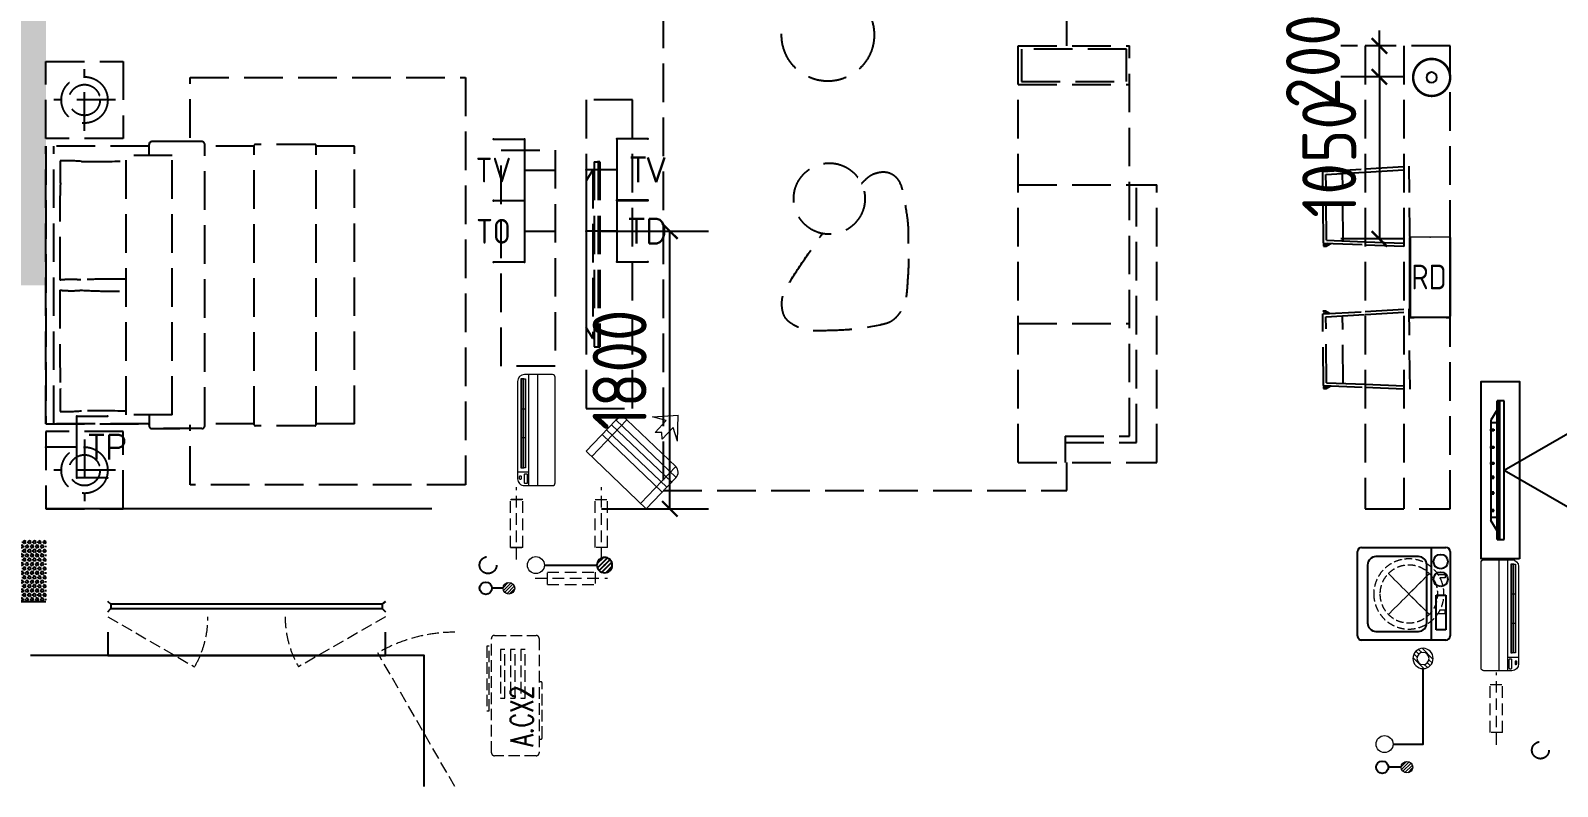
# Model space of a CAD drawing. Extents: x 2803505 to 5851001, y -1372902 to 24339.
# Drawn here: x 3449662 to 3459557, y -709223 to -704323 of the extents above; entities that cross this region are included whole.
import ezdxf
from ezdxf.enums import TextEntityAlignment as Align

# ---------------------------------------------------------------- set-up
doc = ezdxf.new("R2010")
doc.units = 0
doc.header["$LTSCALE"] = 1000
doc.header["$MEASUREMENT"] = 0
for name, pattern in [('$1$DASH', [0.35, 0.25, -0.1]), ('A户型$0$DASH', [0.35, 0.25, -0.1]), ('DASH', [0.35, 0.25, -0.1]), ('HIDDEN', [0.375, 0.25, -0.125])]:
    doc.linetypes.add(name, pattern=pattern)
doc.layers.get('0').update_dxf_attribs({"linetype": 'CONTINUOUS'})
doc.layers.get('Defpoints').update_dxf_attribs({"linetype": 'CONTINUOUS'})
for name, color, linetype in [('!!电气', 1, 'CONTINUOUS'), ('3-栏杆1', 252, 'CONTINUOUS'), ('3.5方案汇报，与郭总、侯月琴确定户型_t8$0$2020.03.04 -1安徽标准化洋房户型(UA）_t8_t8$0$fur', 252, 'CONTINUOUS'), ('3.5方案汇报，与郭总、侯月琴确定户型_t8$0$2020.03.04 -1安徽标准化洋房户型(UA）_t8_t8$0$FURN', 252, 'CONTINUOUS'), ('3.5方案汇报，与郭总、侯月琴确定户型_t8$0$2020.03.04 -1安徽标准化洋房户型(UA）_t8_t8$0$看线', 154, 'CONTINUOUS'), ('5fur', 175, 'CONTINUOUS'), ('EQUIP-安防', 3, 'CONTINUOUS'), ('EQUIP-通讯', 3, 'CONTINUOUS'), ('LVTRY', 252, 'CONTINUOUS'), ('VPIPE-凝结', 150, 'CONTINUOUS'), ('VPIPE-雨水', 4, 'DASH'), ('保温', 6, 'CONTINUOUS'), ('看线', 185, 'CONTINUOUS')]:
    doc.layers.add(name, color=color, linetype=linetype)
for name, color, linetype, lineweight in [('EQUIP-消防', 3, 'CONTINUOUS', 20), ('EQUIP_地漏', 7, 'CONTINUOUS', 18), ('VPIPE-废水', 31, 'TG_F', 18), ('WINDOW', 146, 'CONTINUOUS', 20), ('平面-空调室内机', 176, 'CONTINUOUS', 9), ('平面-空调预留孔', 252, 'CONTINUOUS', 15), ('粉刷', 251, 'CONTINUOUS', 9)]:
    doc.layers.add(name, color=color, linetype=linetype, lineweight=lineweight)
doc.styles.add('_TCH_DIM', font='SIMPLEX', dxfattribs={"bigfont": 'GBCBIG'})
doc.styles.add('_TEL_ATTDEF', font='gbenor', dxfattribs={"bigfont": 'gbcbig'})
doc.styles.add('_TEL_DIM', font='SIMPLEX', dxfattribs={"width": 0.8, "height": 3.5, "bigfont": 'HZTXT'})
doc.styles.get("Standard").update_dxf_attribs({"font": 'gbenor.shx', "bigfont": 'gbcbig.shx'})
doc.styles.add('TG_LINETYPE', font='SIMPLEX', dxfattribs={"width": 0.8, "height": 3, "bigfont": 'HZTXT'})
doc.linetypes.add('TG_F', pattern='A,2,-0.3,["F",TG_LINETYPE,S=0.1,R=0,X=-0.23,Y=-0.15],0', length=2.3)
doc.dimstyles.get("Standard").update_dxf_attribs({"dimscale": 100, "dimtxt": 3.5, "dimasz": 1, "dimexe": 2.5, "dimexo": 3, "dimgap": 1.5, "dimtad": 1, "dimdec": 0, "dimzin": 0, "dimdsep": 46, "dimtxsty": 'Standard', "dimblk": 'ARCHTICK', "dimcen": 0.09, "dimadec": 0, "dimazin": 0, "dimtfac": 1, "dimtdec": 0, "dimtix": 1, "dimtmove": 2, "dimatfit": 3, "dimfxl": 1, "dimtolj": 1, "dimtzin": 0, "dimarcsym": 0})

# ---------------------------------------------------------------- blocks, each defined once
blk = doc.blocks.new('dongkong')
at = {"layer": '平面-空调预留孔', "color": 8, "linetype": 'HIDDEN', "ltscale": 0.3}
for p, q in [((-603796, 210899.9), (-603796, 210431.5)), ((-603836, 210821), (-603836, 210510.8)), ((-603836, 210821), (-603756, 210821)), ((-603756, 210821), (-603756, 210510.8))]:
    blk.add_line(p, q, dxfattribs=at)
blk.add_lwpolyline([(-603756, 210510.8), (-603836, 210510.8)], dxfattribs=at)
blk = doc.blocks.new('A$C001338C2')
at = {"color": 8}
for p, q in [((0, 249), (0, 22)), ((845, 304), (55, 304)), ((109, 215), (109, 304)), ((900, 22), (900, 249)), ((22, 0), (878, 0))]:
    blk.add_line(p, q, dxfattribs=at)
at = {"color": 8, "lineweight": 5}
for p, q in [((865, 279), (144, 279)), ((144, 279), (144, 266)), ((387, 279), (144, 279)), ((144, 279), (144, 253)), ((144, 266), (865, 266)), ((144, 240), (144, 253)), ((144, 253), (865, 253)), ((387, 240), (387, 279)), ((865, 279), (622, 279)), ((622, 279), (622, 240)), ((865, 253), (865, 279)), ((865, 266), (865, 240)), ((900, 215), (0, 215)), ((900, 143), (0, 143)), ((865, 240), (144, 240)), ((622, 240), (387, 240))]:
    blk.add_line(p, q, dxfattribs=at)
at = {"color": 8}
for points in [[(89, 226), (22, 226, -0.414214), (17, 232), (17, 243, -0.414214), (22, 249), (89, 249, -0.414214), (95, 243), (95, 232, -0.414214)], [(73, 275), (57, 275, -0.414214), (51, 281), (51, 283, -0.414214), (57, 289), (73, 289, -0.414214), (79, 283), (79, 281, -0.414214)]]:
    blk.add_lwpolyline(points, format="xyb", close=True, dxfattribs=at)
for centre, radius, start, end in [((55, 249), 55, 90, 180), ((845, 249), 55, 360, 90), ((22, 22), 22, 180, 270), ((878, 22), 22, 270, 360)]:
    blk.add_arc(centre, radius, start, end, dxfattribs=at)
blk = doc.blocks.new('$lvtry$00000171')
for p, q in [((-74, 11), (-11, 74)), ((-70, -27), (27, 70)), ((-53, -53), (53, 53)), ((-27, -70), (70, 27)), ((11, -74), (74, -11))]:
    blk.add_line(p, q)
blk.add_circle((0, 0), 75)
blk.add_point((0, 0))
blk = doc.blocks.new('$TwtSys$00000141')
at = {"color": 252}
for p, q in [((-47, 4), (-5, 46)), ((-47, 4), (-5, 46)), ((-44, -18), (18, 44)), ((-44, -18), (18, 44)), ((-33, -33), (33, 33)), ((-33, -33), (33, 33)), ((-16, -44), (44, 16)), ((-16, -44), (44, 16)), ((6, -46), (46, -6)), ((6, -46), (46, -6))]:
    blk.add_line(p, q, dxfattribs=at)
blk.add_circle((0, 0), 47, dxfattribs=at)
blk.add_circle((0, 0), 47, dxfattribs=at)
blk = doc.blocks.new('RECTANG')
for p, q in [((1, 1), (0, 1)), ((0, 1), (0, 0)), ((1, 0), (1, 1)), ((0, 0), (1, 0))]:
    blk.add_line(p, q)
blk = doc.blocks.new('洗衣机')
at = {"layer": 'LVTRY'}
for p, q in [((3790993.7, 243444.5), (3790993.7, 242899.1)), ((3791567.4, 243472.1), (3791021, 243472.1)), ((3791116.5, 243472.1), (3791116.5, 242871.5)), ((3791594.6, 242899.1), (3791594.6, 243444.5)), ((3791145.1, 242982.5), (3791145.1, 243358)), ((3791199, 243412.7), (3791474.9, 243412.7)), ((3791528.8, 243358), (3791528.8, 242982.5)), ((3791021, 242871.5), (3791567.4, 242871.5)), ((3791474.9, 242927.8), (3791199, 242927.8))]:
    blk.add_line(p, q, dxfattribs=at)
at = {"layer": 'LVTRY', "extrusion": (0, 0, -1)}
for centre, major_axis, start_param, end_param in [((3791021, 243444.5), (0, 27.6), -1.570796, 0), ((3791055.1, 243379.8), (0, 46.9), 3.141593, 9.424778), ((3791567.4, 243444.5), (0, 27.6), 0, 1.570796), ((3791199, 243358), (0, 54.7), 4.712389, 6.283185), ((3791474.9, 243358), (0, 54.7), 0, 1.570796), ((3791055.1, 243265.7), (0, 46.9), 3.141593, 9.424778), ((3791199, 242982.5), (0, 54.7), 3.141593, 4.712389), ((3791474.9, 242982.5), (0, 54.7), 1.570796, 3.141593), ((3791021, 242899.1), (0, 27.6), 3.141593, 4.712389), ((3791567.4, 242899.1), (0, 27.6), 1.570796, 3.141593)]:
    blk.add_ellipse(centre, major_axis=major_axis, ratio=0.986385, start_param=start_param, end_param=end_param, dxfattribs=at)
at = {"layer": 'LVTRY', "xscale": 63.25620569481588, "yscale": 224.5369532744355, "zscale": 64.12934308941763, "rotation": 180}
blk.add_blockref('RECTANG', (3791085.2, 243162.4), dxfattribs=at)
blk = doc.blocks.new('$TwtSys$00000543')
at = {"color": 252}
for p, q in [((-94, -9), (9, 94)), ((-9, -94), (94, 9)), ((12, 55), (42, 84)), ((40, 40), (66, 66)), ((55, 12), (84, 42)), ((-84, -42), (-55, -12)), ((-66, -66), (-40, -40)), ((-42, -84), (-12, -55))]:
    blk.add_line(p, q, dxfattribs=at)
for radius in [94, 56.4]:
    blk.add_circle((0, 0), radius, dxfattribs=at)
blk = doc.blocks.new('dnfhfn')
at = {"color": 252, "linetype": '$1$DASH', "ltscale": 0.2}
for p, q in [((101.9, 462.7, 0), (121.9, 462.7, 0)), ((101.9, 417.2, 0), (101.9, 462.7, 0)), ((121.9, 462.7, 0), (121.9, 429, 0)), ((353.1, 462.7, 0), (333.1, 462.7, 0)), ((333.1, 462.7, 0), (333.1, 429, 0)), ((353.1, 417.2, 0), (353.1, 462.7, 0))]:
    blk.add_line(p, q, dxfattribs=at)
at = {"color": 252, "linetype": '$1$DASH', "ltscale": 0.2, "elevation": 0}
for points in [[(94.9, 360.1), (94.9, 360.1), (360.1, 94.9), (360.1, 94.9)], [(360.1, 360.1), (94.9, 94.9), (94.9, 94.9), (360.1, 360.1)]]:
    blk.add_lwpolyline(points, close=True, dxfattribs=at)
at = {"color": 252, "linetype": '$1$DASH', "ltscale": 0.2}
for radius in [227.5, 187.5]:
    blk.add_circle((227.5, 227.5, 0), radius, dxfattribs=at)
blk = doc.blocks.new('A$C718F517F')
at = {"layer": '保温', "linetype": 'Continuous', "ltscale": 10}
h = blk.add_hatch(dxfattribs=at)
h.set_pattern_fill('HEX', color=251, scale=10, angle=90, style=0)
h.set_pattern_definition([(90, (-503782.455, -514000.21), (-16.49778, 1e-15), [9.525, -19.05]), (210, (-503782.455, -514000.21), (8.24889, -14.2874966), [9.525, -19.05]), (150, (-503782.455, -513990.684), (-8.24889, -14.2874966), [9.525, -19.05])])
h.paths.add_polyline_path([(0.1, 2048.3), (200.1, 2048.3), (200, 4900), (0, 4900)])
h = blk.add_hatch(dxfattribs=at)
h.set_pattern_fill('HEX', color=251, scale=10, angle=90, style=0)
h.set_pattern_definition([(90, (-503782.47, -516048.461), (-16.49778, 1e-15), [9.525, -19.05]), (210, (-503782.47, -516048.461), (8.24889, -14.2874966), [9.525, -19.05]), (150, (-503782.47, -516038.936), (-8.24889, -14.2874966), [9.525, -19.05])])
h.paths.add_polyline_path([(0.1, 0), (200.1, 0), (200.1, 398.3), (0.1, 398.3)])
at = {"layer": '保温', "color": 251, "linetype": 'ByBlock', "ltscale": 10}
blk.add_line((0, 0), (200, 0), dxfattribs=at)
blk = doc.blocks.new('dasdasf1sa2f31as32f')
at = {"color": 8}
for p, q in [((-116, 585.6), (43.3, 640.5)), ((82.7, 476.6), (43.3, 640.5)), ((-473.5, 259.7), (-339.5, 504)), ((-269.8, 524.3), (-427.7, 236.5)), ((134.6, 245.5), (-338.8, 505.1)), ((-269.8, 524.3), (113.7, 314)), ((-22.8, 585.5), (-116, 585.6)), ((-22.8, 585.5), (-73.4, 493.2)), ((-31.3, 504.4), (-73.4, 493.2)), ((-18.1, 462.9), (-31.3, 504.4)), ((32.4, 555.1), (-18.1, 462.9)), ((82.7, 476.6), (32.4, 555.1)), ((92.6, 168.8), (-380.9, 428.5)), ((114.7, 208.4), (-359.1, 468.2)), ((72.3, 131.9), (-401.1, 391.6)), ((113.7, 314), (-44.2, 26.2)), ((0, 0), (-473.5, 259.7)), ((134, 244.4), (0, 0))]:
    blk.add_line(p, q, dxfattribs=at)
for centre, start, end in [((-294.5, 479.4), 61.25933, 151.25933), ((89, 269), 331.25933, 61.25933)]:
    blk.add_arc(centre, 51.3, start, end, dxfattribs=at)
blk = doc.blocks.new('fergve')
at = {"layer": '平面-空调预留孔', "color": 8, "linetype": 'DASH', "ltscale": 0.3}
for p, q in [((119062.7, 54987.6), (119062.7, 54977.6)), ((119072.7, 54967.6), (119425.6, 54967.6)), ((119435.6, 54977.6), (119435.6, 54987.6))]:
    blk.add_line(p, q, dxfattribs=at)
for points in [[(119666.7, 55326.8), (119246.8, 55326.8), (119246.8, 55311.6), (119666.7, 55311.6)], [(119645.5, 55239.2), (119330, 55239.2), (119330, 55210.2), (119645.5, 55210.2)], [(119645.5, 55173.4), (119330, 55173.4), (119330, 55144.4), (119645.5, 55144.4)], [(119645.5, 55107.6), (119330, 55107.6), (119330, 55078.6), (119645.5, 55078.6)]]:
    blk.add_lwpolyline(points, close=True, dxfattribs=at)
blk.add_lwpolyline([(119715.9, 54987.6), (118975.9, 54987.6, -0.414214), (118955.9, 55007.6), (118955.9, 55277.6, -0.414214), (118975.9, 55297.6), (119715.9, 55297.6, -0.414214), (119735.9, 55277.6), (119735.9, 55007.6, -0.414214)], format="xyb", close=True, dxfattribs=at)
for centre, start, end in [((119072.7, 54977.6), 180, 270), ((119425.6, 54977.6), 270, 0)]:
    blk.add_arc(centre, 10, start, end, dxfattribs=at)
at = {"layer": '平面-空调预留孔', "color": 8, "linetype": 'DASH', "ltscale": 0.3, "style": '_TCH_DIM', "width": 0.705882}
blk.add_text('A.CX2', height=146.88, dxfattribs=at).set_placement((119015.3, 55027.3))
blk = doc.blocks.new('GDGDRGDGDRGDR')
at = {"layer": '平面-空调室内机', "ltscale": 0.3}
for p, rotation in [((-154479.5, 653502.9), 180), ((659787.3, 1046278.1), 89.99999999999999)]:
    blk.add_blockref('dongkong', p, dxfattribs=dict(at, rotation=rotation))
at = {"layer": '平面-空调预留孔'}
for name, p, rotation in [('dasdasf1sa2f31as32f', (449606.8, 442932.1), 344.9999999966897), ('fergve', (503900.7, 322375.3), 90)]:
    blk.add_blockref(name, p, dxfattribs=dict(at, rotation=rotation))
blk = doc.blocks.new('FGDGDGRDGRRD')
at = {"layer": '5fur', "color": 252, "linetype": 'A户型$0$DASH'}
for p, q in [((423434.8, 366694.8), (423434.8, 363577.1)), ((426049.7, 366458.3), (426049.7, 366694.8)), ((425734.9, 363758.3), (425734.9, 366458.3)), ((425734.9, 366458.3), (426457.1, 366458.3)), ((426437.1, 366438.3), (425757.1, 366438.3)), ((425757.1, 366438.3), (425757.1, 366228.3)), ((426437.1, 366228.3), (426437.1, 366438.3)), ((426457.1, 363928.3), (426457.1, 366458.3)), ((428534.8, 366458.3), (427984.8, 366458.3)), ((427984.8, 366458.3), (427984.8, 363458.3)), ((428234.8, 366458.3), (428234.8, 363458.3)), ((428534.8, 363458.3), (428534.8, 366458.3)), ((419434.8, 366358.3), (419934.8, 366358.3)), ((419434.8, 365858.3), (419434.8, 366358.3)), ((419434.8, 366358.3), (419934.8, 366358.3)), ((419434.8, 365858.3), (419434.8, 366358.3)), ((419934.8, 366358.3), (419934.8, 365858.3)), ((419934.8, 366358.3), (419934.8, 365858.3)), ((419684.8, 365908.3), (419684.8, 366308.3)), ((419684.8, 365908.3), (419684.8, 366308.3)), ((420368.9, 365863.3), (420368.9, 366253.6)), ((420368.9, 366253.6), (422152.9, 366253.6)), ((420368.9, 365863.3), (420368.9, 366253.6)), ((420368.9, 366253.6), (422152.9, 366253.6)), ((422152.9, 366253.6), (422152.9, 363613.5)), ((422152.9, 366253.6), (422152.9, 363613.5)), ((425757.1, 366228.3), (426437.1, 366228.3)), ((425734.9, 366208.3), (426457.1, 366208.3)), ((419884.8, 366108.3), (419484.8, 366108.3)), ((419884.8, 366108.3), (419484.8, 366108.3)), ((423234.8, 366108.3), (422934.8, 366108.3)), ((422934.8, 366108.3), (422934.8, 364108.3)), ((423234.8, 364108.3), (423234.8, 366108.3)), ((419934.8, 365858.3), (419434.8, 365858.3)), ((419934.8, 365858.3), (419434.8, 365858.3)), ((420106.6, 365832, 0), (420104.6, 365825.9, 0)), ((420106.6, 365832, 0), (420104.6, 365825.9, 0)), ((420113.2, 365836.9, 0), (420106.6, 365832, 0)), ((420113.2, 365836.9, 0), (420106.6, 365832, 0)), ((420121.7, 365838.3, 0), (420113.2, 365836.9, 0)), ((420121.7, 365838.3, 0), (420113.2, 365836.9, 0)), ((420302.6, 365838.3, 0), (420121.7, 365838.3, 0)), ((420445.7, 365838.3, 0), (420121.7, 365838.3, 0)), ((420302.6, 365838.3, 0), (420121.7, 365838.3, 0)), ((420445.7, 365838.3, 0), (420121.7, 365838.3, 0)), ((419434.8, 365808.3, 0), (419434.8, 364008.3)), ((419434.8, 364008.3), (419434.8, 365808.3, 0)), ((420103.7, 365808.3, 0), (419434.8, 365808.3)), ((419434.8, 365808.3, 0), (419434.8, 364008.3)), ((419434.8, 364008.3), (419434.8, 365808.3, 0)), ((420103.7, 365808.3, 0), (419434.8, 365808.3)), ((419484.8, 364008.3, 0), (419484.8, 365808.3, 0)), ((419484.8, 364008.3, 0), (419484.8, 365808.3, 0)), ((419953.7, 364068.3, 0), (419953.7, 365748.3, 0)), ((420253.7, 365748.3, 0), (419953.7, 365748.3, 0)), ((419953.7, 364068.3, 0), (419953.7, 365748.3, 0)), ((420253.7, 365748.3, 0), (419953.7, 365748.3, 0)), ((420104.6, 365825.9, 0), (420102.2, 365808.3, 0)), ((420104.6, 365825.9, 0), (420102.2, 365808.3, 0)), ((420103.7, 365748.3, 0), (420103.7, 365820.3, 0)), ((420103.7, 365748.3, 0), (420103.7, 365820.3, 0)), ((420253.7, 364068.3, 0), (420253.7, 365748.3, 0)), ((420253.7, 364068.3, 0), (420253.7, 365748.3, 0)), ((420463.7, 363996.3, 0), (420463.7, 365820.3, 0)), ((420463.7, 363996.3, 0), (420463.7, 365820.3, 0)), ((420784.8, 365808.3, 0), (420463.7, 365808.3, 0)), ((420784.8, 365808.3, 0), (420463.7, 365808.3, 0)), ((420784.8, 364002.3, 0), (420784.8, 365814.3, 0)), ((420784.8, 364002.3, 0), (420784.8, 365814.3, 0)), ((421178.8, 365820.3, 0), (420790.8, 365820.3, 0)), ((421178.8, 365820.3, 0), (420790.8, 365820.3, 0)), ((421184.8, 364002.3, 0), (421184.8, 365814.3, 0)), ((421184.8, 364002.3, 0), (421184.8, 365814.3, 0)), ((421434.8, 365808.3, 0), (421184.8, 365808.3, 0)), ((421434.8, 365808.3, 0), (421184.8, 365808.3, 0)), ((421434.8, 364008.3, 0), (421434.8, 365808.3, 0)), ((421434.8, 364008.3, 0), (421434.8, 365808.3, 0)), ((422384.8, 364383.5), (422384.8, 365783.5)), ((422384.8, 365783.5), (422734.8, 365783.5)), ((422384.8, 364383.5), (422384.8, 365783.5)), ((422384.8, 365783.5), (422734.8, 365783.5)), ((422734.8, 365783.5), (422734.8, 364383.5)), ((422734.8, 365783.5), (422734.8, 364383.5)), ((422978.2, 365654.9), (422934.8, 365583.7)), ((422978.2, 365654.9), (422934.8, 365583.7)), ((422978.2, 365654.9), (422978.2, 364561.7)), ((422987.3, 365654.9), (422978.2, 365654.9)), ((422978.2, 365654.9), (422978.2, 364561.7)), ((422987.3, 365654.9), (422978.2, 365654.9)), ((422987.3, 365708.3), (422987.3, 364508.3)), ((422987.3, 365708.3), (423024.1, 365708.3)), ((422987.3, 365708.3), (422987.3, 364508.3)), ((422987.3, 365708.3), (423024.1, 365708.3)), ((423024.1, 365708.3), (423008.3, 365708.3)), ((423024.1, 365708.3), (423008.3, 365708.3)), ((423013.6, 365708.3), (423013.6, 364508.3)), ((423013.6, 365708.3), (423013.6, 364508.3)), ((423024.1, 365708.3), (423024.1, 364508.3)), ((423024.1, 365708.3), (423024.1, 364508.3)), ((427709.2, 365664.3), (427726.5, 365664.5)), ((427709.2, 365664.3), (427737.5, 365646.7)), ((427709.3, 365650.7), (427716.2, 365645.4)), ((427709.4, 365645), (427984.8, 365661.4)), ((427713.9, 365180.3), (427709.4, 365645)), ((427726.5, 365664.5), (427756.5, 365647.8)), ((427729.6, 365626.2), (427984.8, 365641.3)), ((427842.2, 365195.2), (427837.9, 365632.6)), ((427984.8, 365661.4), (428269.5, 365678.2)), ((427984.8, 365641.3), (428269.7, 365658.2)), ((428274.6, 365158.1), (428269.5, 365678.2)), ((422934.8, 365583.7), (422934.8, 364632.9)), ((425734.9, 365558.3), (426634.9, 365558.3)), ((426501.6, 363888.3), (426501.6, 365558.3)), ((426634.9, 363758.3), (426634.9, 365558.3)), ((427733.7, 365199.5), (427729.6, 365626.2)), ((427713.9, 365180.3), (427984.8, 365169.6)), ((427714, 365174.6), (427720.8, 365180)), ((427714, 365174.6), (427714.1, 365161)), ((427714.1, 365161), (427742, 365179.2)), ((427714.1, 365161), (427731.4, 365161.2)), ((427731.4, 365161.2), (427761.1, 365178.4)), ((427733.7, 365199.5), (427984.8, 365189.6)), ((427984.8, 365189.6), (428274.4, 365178.1)), ((427984.8, 365169.6), (428274.6, 365158.1)), ((427984.8, 364737.6), (428269.5, 364754.5)), ((428274.6, 364234.3), (428269.5, 364754.5)), ((425734.9, 364658.3), (426457.1, 364658.3)), ((427709.2, 364740.6), (427726.5, 364740.7)), ((427709.2, 364740.6), (427737.5, 364722.9)), ((427709.3, 364727), (427716.2, 364721.7)), ((427709.4, 364721.3), (427984.8, 364737.6)), ((427713.9, 364256.6), (427709.4, 364721.3)), ((427726.5, 364740.7), (427756.5, 364724.1)), ((427729.6, 364702.4), (427984.8, 364717.6)), ((427733.7, 364275.8), (427729.6, 364702.4)), ((427842.2, 364271.5), (427837.9, 364708.9)), ((427984.8, 364717.6), (428269.7, 364734.4)), ((422978.2, 364561.7), (422934.8, 364632.9)), ((422987.3, 364561.7), (422978.2, 364561.7)), ((422987.3, 364508.3), (423024.1, 364508.3)), ((422734.8, 364383.5), (422384.8, 364383.5)), ((422734.8, 364383.5), (422384.8, 364383.5)), ((427713.9, 364256.6), (427984.8, 364245.8)), ((427714, 364250.9), (427720.8, 364256.3)), ((427714, 364250.9), (427714.1, 364237.3)), ((427714.1, 364237.3), (427742, 364255.4)), ((427731.4, 364237.4), (427761.1, 364254.7)), ((427733.7, 364275.8), (427984.8, 364265.8)), ((427984.8, 364265.8), (428274.4, 364254.4)), ((427714.1, 364237.3), (427731.4, 364237.4)), ((427984.8, 364245.8), (428274.6, 364234.3)), ((420253.7, 364068.3, 0), (419953.7, 364068.3, 0)), ((420253.7, 364068.3, 0), (419953.7, 364068.3, 0)), ((420103.7, 364068.3, 0), (420103.7, 363996.3, 0)), ((420103.7, 364068.3, 0), (420103.7, 363996.3, 0)), ((422934.8, 364108.3), (423234.8, 364108.3)), ((419434.8, 364008.3), (420102.3, 364008.3, 0)), ((420103.7, 364008.3, 0), (419434.8, 364008.3)), ((419434.8, 364008.3), (420102.3, 364008.3, 0)), ((420103.7, 364008.3, 0), (419434.8, 364008.3)), ((419934.8, 363958.3), (419434.8, 363958.3)), ((419434.8, 363958.3), (419434.8, 363458.3)), ((419934.8, 363958.3), (419434.8, 363958.3)), ((419434.8, 363958.3), (419434.8, 363458.3)), ((419934.8, 363458.3), (419934.8, 363958.3)), ((419934.8, 363458.3), (419934.8, 363958.3)), ((420102.3, 364008.3, 0), (420103.7, 363989.4, 0)), ((420102.3, 364008.3, 0), (420103.7, 363989.4, 0)), ((420103.7, 363989.4, 0), (420111.3, 363980.7, 0)), ((420103.7, 363989.4, 0), (420111.3, 363980.7, 0)), ((420111.3, 363980.7, 0), (420121.7, 363978.3, 0)), ((420111.3, 363980.7, 0), (420121.7, 363978.3, 0)), ((420121.7, 363978.3, 0), (420302.6, 363978.3, 0)), ((420445.7, 363978.3, 0), (420121.7, 363978.3, 0)), ((420121.7, 363978.3, 0), (420302.6, 363978.3, 0)), ((420445.7, 363978.3, 0), (420121.7, 363978.3, 0)), ((420302.6, 363978.3, 0), (420302.6, 363978.3, 0)), ((420302.6, 363978.3, 0), (420302.6, 363978.3, 0)), ((420368.9, 363613.5), (420368.9, 364003.3)), ((420368.9, 363613.5), (420368.9, 364003.3)), ((420784.8, 364008.3, 0), (420463.7, 364008.3, 0)), ((420784.8, 364008.3, 0), (420463.7, 364008.3, 0)), ((421178.8, 363996.3, 0), (420790.8, 363996.3, 0)), ((421178.8, 363996.3, 0), (420790.8, 363996.3, 0)), ((421434.8, 364008.3, 0), (421184.8, 364008.3, 0)), ((421434.8, 364008.3, 0), (421184.8, 364008.3, 0)), ((419684.8, 363908.3), (419684.8, 363508.3)), ((419684.8, 363908.3), (419684.8, 363508.3)), ((426039.6, 363928.3), (426457.1, 363928.3)), ((426039.6, 363928.3), (426039.6, 363758.3)), ((426039.6, 363888.3), (426501.6, 363888.3)), ((425734.9, 363758.3), (426634.9, 363758.3)), ((426049.7, 363577.1), (426049.7, 363758.3)), ((419884.8, 363708.3), (419484.8, 363708.3)), ((419884.8, 363708.3), (419484.8, 363708.3)), ((422152.9, 363613.5), (420368.9, 363613.5)), ((422152.9, 363613.5), (420368.9, 363613.5)), ((423434.8, 363577.1), (426049.7, 363577.1)), ((419434.8, 363458.3), (419934.8, 363458.3)), ((419434.8, 363458.3), (419934.8, 363458.3)), ((427984.8, 363458.3), (428534.8, 363458.3))]:
    blk.add_line(p, q, dxfattribs=at)
for centre, radius in [((424502, 366530.1), 300), ((419684.8, 366108.3), 150), ((419684.8, 366108.3), 150), ((419684.8, 366108.3), 100), ((419684.8, 366108.3), 100), ((424511.4, 365468.5), 230.7), ((419684.8, 363708.3), 150), ((419684.8, 363708.3), 150), ((419684.8, 363708.3), 100), ((419684.8, 363708.3), 100)]:
    blk.add_circle(centre, radius, dxfattribs=at)
for centre, radius, start, end in [((420121.7, 365820.3, 0), 18, 90, 180), ((420121.7, 365820.3, 0), 18, 90, 180), ((420445.7, 365820.3, 0), 18, 0, 90), ((420445.7, 365820.3, 0), 18, 0, 90), ((420790.8, 365814.3, 0), 6, 90, 180), ((420790.8, 365814.3, 0), 6, 90, 180), ((421178.8, 365814.3, 0), 6, 0, 90), ((421178.8, 365814.3, 0), 6, 0, 90), ((421458.5, 365647.9, 0), 1932.2, 178.02978, 182.4617), ((421458.5, 365647.9, 0), 1932.2, 178.02978, 182.4617), ((419559, 364561.5, 0), 1153.3, 84.6984, 91.56817), ((419559, 364561.5, 0), 1153.3, 84.6984, 91.56817), ((419747, 371327.9, 0), 5618.6, 269.16935, 272.10874), ((419747, 371327.9, 0), 5618.6, 269.16935, 272.10874), ((426651.3, 365324.7, 0), 7127.4, 178.02553, 181.06782), ((426651.3, 365324.7, 0), 7127.4, 178.02553, 181.06782), ((457242, 365061.5, 0), 37717.1, 179.80183, 180.18357), ((457242, 365061.5, 0), 37717.1, 179.80183, 180.18357), ((419598.8, 364283, 0), 661.8, 84.57724, 96.39291), ((419598.8, 364283, 0), 661.8, 84.57724, 96.39291), ((419867.3, 361236.2, 0), 3711.3, 88.69421, 93.18221), ((419867.3, 361236.2, 0), 3711.3, 88.69421, 93.18221), ((442429.1, 364673.3, 0), 22905.3, 179.49277, 181.10137), ((442429.1, 364673.3, 0), 22905.3, 179.49277, 181.10137), ((419598.8, 365533.7, 0), 661.8, 263.58024, 275.42276), ((419598.8, 365533.7, 0), 661.8, 263.58024, 275.42276), ((419867.3, 368580.5, 0), 3711.3, 266.81779, 271.30579), ((419867.3, 368580.5, 0), 3711.3, 266.81779, 271.30579), ((421458.5, 364155.4, 0), 1932.2, 177.5383, 181.97022), ((421458.5, 364155.4, 0), 1932.2, 177.5383, 181.97022), ((419559, 365241.8, 0), 1153.3, 268.43183, 275.3016), ((419559, 365241.8, 0), 1153.3, 268.43183, 275.3016), ((419747, 358475.5, 0), 5618.6, 87.89126, 90.83065), ((419747, 358475.5, 0), 5618.6, 87.89126, 90.83065), ((420121.7, 363996.3, 0), 18, 180, 270), ((420121.7, 363996.3, 0), 18, 180, 270), ((420445.7, 363996.3, 0), 18, 270, 0), ((420445.7, 363996.3, 0), 18, 270, 0), ((420790.8, 364002.3, 0), 6, 180, 270), ((420790.8, 364002.3, 0), 6, 180, 270), ((421178.8, 364002.3, 0), 6, 270, 0), ((421178.8, 364002.3, 0), 6, 270, 0)]:
    blk.add_arc(centre, radius, start, end, dxfattribs=at)
for points, knots in [([(424797.2, 365629.4), (424813.8, 365634.4), (424845.2, 365644), (424899.6, 365641.2), (424947.9, 365610.6), (424986.4, 365538.2), (425001.6, 365431), (425025, 365302), (425021.4, 365163.1), (425026.4, 365033.5), (425016.7, 364916), (425010.6, 364812.7), (424973, 364725.6), (424910.4, 364663.5), (424795.2, 364640.3), (424655.8, 364616.2), (424495.3, 364613.3), (424373.4, 364609.7), (424289.6, 364642.4), (424219.5, 364687.5), (424200.6, 364767.1), (424207.9, 364851.1), (424274.9, 364963.1), (424362.5, 365095.1), (424435.6, 365199.3), (424467.5, 365242.1)], [6220.354956, 6220.354956, 6220.354956, 6220.354956, 6328.248444, 6424.175246, 6551.938256, 6664.444537, 6925.611536, 7222.839725, 7482.686159, 7791.452209, 8032.235501, 8220.613415, 8433.331676, 8613.33223, 8743.051056, 9155.054309, 9500.513737, 9749.309695, 9902.88319, 10060.117754, 10246.160301, 10376.205536, 10582.082087, 11043.082338, 11376.115328, 11376.115328, 11376.115328, 11376.115328]), ([(424720.4, 365566.2), (424729, 365575.6), (424748.1, 365595), (424773.7, 365616.7), (424791.9, 365626.5), (424797.2, 365629.4)], [6012.273466, 6012.273466, 6012.273466, 6012.273466, 6091.3752, 6182.540427, 6220.354956, 6220.354956, 6220.354956, 6220.354956])]:
    blk.add_open_spline(points, degree=3, knots=knots, dxfattribs=at)
blk = doc.blocks.new('3.5方案汇报，与郭总、侯月琴确定户型_t8$0$2020.03.04 -1安徽标准化洋房户型(UA）_t8_t8$0$sdfgsdfgsdfg')
at = {"layer": '3.5方案汇报，与郭总、侯月琴确定户型_t8$0$2020.03.04 -1安徽标准化洋房户型(UA）_t8_t8$0$FURN'}
h = blk.add_hatch(dxfattribs=at)
h.set_pattern_fill('ANSI31', color=256, scale=100, angle=225, style=0)
h.set_pattern_definition([(360, (-130272.125, -44238.089), (4e-15, 9.152), [])])
h.paths.add_polyline_path([(-68957.8, -54984.3), (-68957.8, -54178.9), (-68972, -54178.9), (-68972, -54984.3)])
for p, q in [((-68997.5, -54581.6), (-70393.9, -53775.4)), ((-68957.8, -54178.9), (-68997.5, -54178.9)), ((-68997.5, -54178.9), (-68997.5, -54984.3)), ((-68972, -54178.9), (-68972, -54984.3)), ((-68957.8, -54178.9), (-68957.8, -54984.3)), ((-68957.8, -54230.8), (-68920, -54290.5)), ((-68957.8, -54306.5), (-68920, -54306.5)), ((-68937.6, -54343.1), (-68937.6, -54352.6)), ((-68920, -54343.1), (-68937.6, -54343.1)), ((-68937.6, -54352.6), (-68920, -54352.6)), ((-68920, -54872.7), (-68920, -54290.5)), ((-68920, -54352.6), (-68920, -54343.1)), ((-68937.6, -54444.2), (-68937.6, -54453.8)), ((-68920, -54444.2), (-68937.6, -54444.2)), ((-68937.6, -54453.8), (-68920, -54453.8)), ((-68920, -54453.8), (-68920, -54444.2)), ((-68937.6, -54536.4), (-68937.6, -54546)), ((-68920, -54536.4), (-68937.6, -54536.4)), ((-68920, -54546), (-68920, -54536.4)), ((-68997.5, -54581.6), (-70393.9, -55387.8)), ((-68937.6, -54546), (-68920, -54546)), ((-68937.6, -54626.8), (-68937.6, -54617.2)), ((-68937.6, -54617.2), (-68920, -54617.2)), ((-68920, -54626.8), (-68937.6, -54626.8)), ((-68920, -54617.2), (-68920, -54626.8)), ((-68937.6, -54719), (-68937.6, -54709.4)), ((-68937.6, -54709.4), (-68920, -54709.4)), ((-68920, -54719), (-68937.6, -54719)), ((-68920, -54709.4), (-68920, -54719)), ((-68937.6, -54820.1), (-68937.6, -54810.6)), ((-68937.6, -54810.6), (-68920, -54810.6)), ((-68920, -54810.6), (-68920, -54820.1)), ((-68957.8, -54856.7), (-68920, -54856.7)), ((-68957.8, -54932.4), (-68920, -54872.7)), ((-68920, -54820.1), (-68937.6, -54820.1)), ((-68997.5, -54984.3), (-68957.8, -54984.3))]:
    blk.add_line(p, q, dxfattribs=at)
blk = doc.blocks.new('A$C1C403CBE')
at = {"layer": '3-栏杆1', "color": 252}
for p, q in [((25520.3, 1282.2), (25500, 1300)), ((25500, 1300), (25520.3, 1282.2)), ((27279.7, 1282.2), (27300, 1300)), ((27300, 1300), (27279.7, 1282.2)), ((25500, 1233.1), (25520.3, 1252.9)), ((27279.7, 1282.1), (25520.3, 1282.2)), ((25520.3, 1282.2), (25520.3, 1252.9)), ((25520.3, 1252.9), (27279.7, 1252.9)), ((27279.7, 1282.2), (27279.7, 1252.9)), ((27279.7, 1252.9), (27300, 1233.1)), ((27300, 1233.1), (27279.7, 1252.9))]:
    blk.add_line(p, q, dxfattribs=at)
at = {"layer": '3.5方案汇报，与郭总、侯月琴确定户型_t8$0$2020.03.04 -1安徽标准化洋房户型(UA）_t8_t8$0$FURN', "ltscale": 0.3}
blk.add_lwpolyline([(34650, 1575), (34400, 1575), (34400, 2725), (34650, 2725)], close=True, dxfattribs=at)
at = {"layer": '3.5方案汇报，与郭总、侯月琴确定户型_t8$0$2020.03.04 -1安徽标准化洋房户型(UA）_t8_t8$0$看线', "color": 252, "ltscale": 10}
blk.add_line((27600, 1900), (25100, 1900), dxfattribs=at)
at = {"layer": 'VPIPE-凝结', "color": 252, "ltscale": 0.1}
blk.add_line((28330, 1535), (28670, 1535), dxfattribs=at)
for points in [[(28062.4, 1385), (27990, 1385)], [(33830, 375), (34024.1, 375), (34024.1, 864.2)], [(33882.4, 225), (33800, 225)]]:
    blk.add_lwpolyline(points, dxfattribs=at)
at = {"layer": 'VPIPE-凝结', "color": 252}
for centre in [(27950, 1385), (33760, 225)]:
    blk.add_circle(centre, 40, dxfattribs=at)
at = {"layer": 'VPIPE-废水', "color": 252}
for centre in [(28275, 1535), (33775, 375)]:
    blk.add_circle(centre, 55, dxfattribs=at)
at = {"layer": 'VPIPE-雨水', "color": 252}
for centre in [(27965, 1535), (34785, 335)]:
    blk.add_circle(centre, 55, dxfattribs=at)
at = {"layer": 'WINDOW', "color": 252, "linetype": 'DASH', "ltscale": 0.3}
for points in [[(25500, 1200), (26063.1, 875.4, 0.131485), (26150, 1200)], [(27300, 1200), (26736.9, 875.4, -0.131485), (26650, 1200)], [(27750, 100), (27250, 966, -0.131652), (27750, 1100)]]:
    blk.add_lwpolyline(points, format="xyb", dxfattribs=at)
at = {"layer": '看线', "color": 252, "ltscale": 0.5}
for points in [[(25500, 1100), (25500, 950), (27300, 950), (27300, 1100)], [(27550, 100), (27550, 950), (25000, 950)]]:
    blk.add_lwpolyline(points, dxfattribs=at)
blk.add_blockref('FGDGDGRDGRRD', (-394334.8, -361558.3))
at = {"color": 252}
for name, p in [('A$C718F517F', (24900, 1300)), ('GDGDRGDGDRGDR', (-420616.6, -441032.1))]:
    blk.add_blockref(name, p, dxfattribs=at)
at = {"layer": '3.5方案汇报，与郭总、侯月琴确定户型_t8$0$2020.03.04 -1安徽标准化洋房户型(UA）_t8_t8$0$fur', "xscale": 1.1175, "yscale": 1.1175, "zscale": 1.1175, "rotation": 180}
blk.add_blockref('3.5方案汇报，与郭总、侯月琴确定户型_t8$0$2020.03.04 -1安徽标准化洋房户型(UA）_t8_t8$0$sdfgsdfgsdfg', (-42554.7, -58844.9), dxfattribs=at)
at = {"layer": 'EQUIP_地漏', "color": 252, "xscale": -0.8, "yscale": -0.8, "zscale": 0.8, "rotation": 180}
for p in [(28100, 1385), (33920, 225)]:
    blk.add_blockref('$TwtSys$00000141', p, dxfattribs=at)
at = {"layer": 'EQUIP_地漏', "color": 252, "xscale": -0.7000000000000001, "yscale": 0.7000000000000001, "zscale": 0.7}
blk.add_blockref('$TwtSys$00000543', (34024.1, 930), dxfattribs=at)
at = {"layer": 'LVTRY', "color": 252, "xscale": -0.6666666667107825, "yscale": 0.6666666667107825, "rotation": 90.00000000602213}
blk.add_blockref('$lvtry$00000171', (28720, 1535), dxfattribs=at)
at = {"layer": '平面-空调室内机', "color": 252, "ltscale": 0.3, "xscale": -1, "rotation": 180}
blk.add_blockref('dongkong', (631945.9, 212470.8), dxfattribs=at)
at = {"layer": '平面-空调室内机', "color": 252, "ltscale": 0.3, "rotation": 180}
for p in [(-575646.1, 212470.8), (-569295.9, 211270.8)]:
    blk.add_blockref('dongkong', p, dxfattribs=at)
at = {"layer": '平面-空调预留孔', "color": 252, "yscale": 0.800000000046565, "zscale": 0.800000000046565}
for p, xscale, rotation in [((28399.9, 2050), 0.800000000046565, 90.00000023343011), ((34400.2, 850), -0.800000000046565, 269.9999997665698)]:
    blk.add_blockref('A$C001338C2', p, dxfattribs=dict(at, xscale=xscale, rotation=rotation))
at = {"layer": '平面-空调预留孔', "color": 252, "xscale": -1, "rotation": 270}
blk.add_blockref('dnfhfn', (33704.9, 1120.3, 0), dxfattribs=at)
at = {"layer": '粉刷', "color": 252, "xscale": -1}
blk.add_blockref('洗衣机', (3825193.7, -241822.4), dxfattribs=at)
blk = doc.blocks.new('$equip$00001802')
for p, q in [((-0.5, 0.499), (-0.5, 0.999)), ((0.5, 0.999), (0.5, 0.499)), ((0.5, 0.499), (-0.5, 0.499)), ((0, 0.5), (0, 0))]:
    blk.add_line(p, q)
for p in [(-0.5, 0.999), (0.5, 0.999), (-0.5, 0.499), (0.5, 0.499), (0, 0)]:
    blk.add_point(p)
at = {"color": 7, "style": '_TEL_DIM'}
blk.add_attdef('$TEXT$', text='', height=0.4, dxfattribs=at).set_placement((0, 0.999), align=Align.MIDDLE_CENTER)
at = {"color": 7, "style": '_TEL_DIM', "flags": 1}
blk.add_attdef('A', text='', height=0.00002, dxfattribs=at).set_placement((0, 0), align=Align.MIDDLE_CENTER)
blk = doc.blocks.new('$equip$00002670')
for p, q in [((-0.5, 0.499), (-0.5, 0.999)), ((0.5, 0.999), (0.5, 0.499)), ((0.5, 0.499), (-0.5, 0.499)), ((0, 0.5), (0, 0))]:
    blk.add_line(p, q)
for p in [(-0.5, 0.999), (0.5, 0.999), (-0.5, 0.499), (0.5, 0.499), (0, 0)]:
    blk.add_point(p)
at = {"color": 7, "style": '_TEL_DIM'}
blk.add_attdef('$TEXT$', text='', height=0.4, dxfattribs=at).set_placement((0, 0.999), align=Align.MIDDLE_CENTER)
at = {"color": 7, "style": '_TEL_DIM', "flags": 1}
blk.add_attdef('A', text='', height=0.000025, dxfattribs=at).set_placement((0, 0), align=Align.MIDDLE_CENTER)
blk = doc.blocks.new('_ArchTick')
at = {"color": 0, "linetype": 'ByBlock', "const_width": 0.15}
blk.add_lwpolyline([(-0.5, -0.5), (0.5, 0.5)], dxfattribs=at)
blk = doc.blocks.new('*D422')
at = {"layer": '!!电气', "color": 0, "lineweight": -2, "transparency": 16777216}
for p, q in [((3453362.2, -705622.9), (3454054.9, -705622.9)), ((3453804.9, -707422.9), (3453804.9, -705622.9)), ((3453362.2, -707422.9), (3454054.9, -707422.9))]:
    blk.add_line(p, q, dxfattribs=at)
at = {"layer": 'Defpoints', "color": 0, "transparency": 16777216}
for p in [(3453062.2, -705622.9), (3453804.9, -705622.9), (3453062.2, -707422.9)]:
    blk.add_point(p, dxfattribs=at)
at = {"layer": '!!电气', "color": 0, "lineweight": -2, "transparency": 16777216, "xscale": 100, "yscale": 100, "zscale": 100}
for p, rotation in [((3453804.9, -705622.9), 90), ((3453804.9, -707422.9), 270)]:
    blk.add_blockref('_ArchTick', p, dxfattribs=dict(at, rotation=rotation))
at = {"layer": '!!电气', "color": 0, "transparency": 16777216, "insert": (3453479.9, -706522.9), "char_height": 350, "attachment_point": 5, "rotation": 90}
blk.add_mtext('\\A1;1800', dxfattribs=at)
blk = doc.blocks.new('$equip$00001867')
for p, q in [((-0.5, 0.499), (-0.5, 0.999)), ((0.5, 0.999), (0.5, 0.499)), ((0.5, 0.499), (-0.5, 0.499)), ((0, 0.5), (0, 0))]:
    blk.add_line(p, q)
for p in [(-0.5, 0.999), (0.5, 0.999), (-0.5, 0.499), (0.5, 0.499), (0, 0)]:
    blk.add_point(p)
at = {"color": 7, "style": '_TEL_DIM'}
blk.add_attdef('$TEXT$', text='', height=0.4, dxfattribs=at).set_placement((0, 0.999), align=Align.MIDDLE_CENTER)
at = {"color": 7, "style": '_TEL_DIM', "flags": 1}
blk.add_attdef('A', text='', height=0.00002, dxfattribs=at).set_placement((0, 0), align=Align.MIDDLE_CENTER)
blk = doc.blocks.new('$equip$00002771')
for p, q in [((-0.65, 0.65), (-0.65, 0)), ((0.65, 0.65), (-0.65, 0.65)), ((0.65, 0), (0.65, 0.65)), ((-0.65, 0), (0.65, 0))]:
    blk.add_line(p, q)
at = {"const_width": 0.04}
blk.add_lwpolyline([(-0.65, 0.65), (-0.65, 0), (0.65, 0), (0.65, 0.65), (-0.65, 0.65), (-0.65, 0)], dxfattribs=at)
for p in [(0, 0.65), (-0.65, 0.325), (0.65, 0.325), (0, 0)]:
    blk.add_point(p)
at = {"color": 7}
blk.add_attdef('$TEXT$', text='', height=0.4, dxfattribs=at).set_placement((0.006, 0.343), align=Align.MIDDLE_CENTER)
at = {"color": 7, "flags": 1}
for tag, height, p in [('B', 0.4, (0.905, 0.246)), ('A', 0.00002, (0, 0))]:
    blk.add_attdef(tag, text='', height=height, dxfattribs=at).set_placement(p, align=Align.MIDDLE_CENTER)
blk = doc.blocks.new('$equip$00002479')
at = {"const_width": 0.04}
blk.add_lwpolyline([(-0.3, 0, 1), (0.3, 0, 1), (-0.3, 0, 0.942883)], format="xyb", dxfattribs=at)
for radius in [0.3, 0.0841]:
    blk.add_circle((0, 0), radius)
for p in [(0, 0.3), (-0.3, 0), (0.3, 0), (0, -0.3)]:
    blk.add_point(p)
at = {"color": 7, "style": '_TEL_DIM', "flags": 1}
blk.add_attdef('A', text='', height=0.00002, dxfattribs=at).set_placement((0, 0), align=Align.MIDDLE_CENTER)
blk = doc.blocks.new('*D423')
at = {"layer": '!!电气', "color": 0, "lineweight": -2, "transparency": 16777216}
for p, q in [((3458562.2, -704622.9), (3458153.5, -704622.9)), ((3458403.5, -704622.9), (3458403.5, -705673.2)), ((3458562.1, -705673.2), (3458153.5, -705673.2))]:
    blk.add_line(p, q, dxfattribs=at)
at = {"layer": 'Defpoints', "color": 0, "transparency": 16777216}
for p in [(3458862.2, -704622.9), (3458403.5, -705673.2), (3458862.1, -705673.2)]:
    blk.add_point(p, dxfattribs=at)
at = {"layer": '!!电气', "color": 0, "lineweight": -2, "transparency": 16777216, "xscale": 100, "yscale": 100, "zscale": 100}
for p, rotation in [((3458403.5, -704622.9), 90), ((3458403.5, -705673.2), 270)]:
    blk.add_blockref('_ArchTick', p, dxfattribs=dict(at, rotation=rotation))
at = {"layer": '!!电气', "color": 0, "transparency": 16777216, "insert": (3458078.5, -705148), "char_height": 350, "attachment_point": 5, "rotation": 90}
blk.add_mtext('\\A1;1050', dxfattribs=at)
blk = doc.blocks.new('$equip$00001847')
for p, q in [((-0.5, 0.499), (-0.5, 0.999)), ((0.5, 0.999), (0.5, 0.499)), ((0.5, 0.499), (-0.5, 0.499)), ((0, 0.5), (0, 0))]:
    blk.add_line(p, q)
for p in [(-0.5, 0.999), (0.5, 0.999), (-0.5, 0.499), (0.5, 0.499), (0, 0)]:
    blk.add_point(p)
at = {"color": 7, "style": '_TEL_DIM'}
blk.add_attdef('$TEXT$', text='', height=0.4, dxfattribs=at).set_placement((0, 0.999), align=Align.MIDDLE_CENTER)
at = {"color": 7, "style": '_TEL_DIM', "flags": 1}
blk.add_attdef('A', text='', height=0.00002, dxfattribs=at).set_placement((0, 0), align=Align.MIDDLE_CENTER)
blk = doc.blocks.new('*D389')
at = {"layer": '!!电气', "color": 0, "lineweight": -2, "transparency": 16777216}
for p, q in [((3458403.5, -704422.9), (3458403.5, -704322.9)), ((3458262.1, -704422.9), (3458153.5, -704422.9)), ((3458403.5, -704622.9), (3458403.5, -704422.9)), ((3458262.1, -704622.9), (3458153.5, -704622.9)), ((3458403.5, -704622.9), (3458403.5, -704722.9))]:
    blk.add_line(p, q, dxfattribs=at)
at = {"layer": 'Defpoints', "color": 0, "transparency": 16777216}
for p in [(3458403.5, -704422.9), (3458562.1, -704422.9), (3458562.1, -704622.9)]:
    blk.add_point(p, dxfattribs=at)
at = {"layer": '!!电气', "color": 0, "lineweight": -2, "transparency": 16777216, "xscale": 100, "yscale": 100, "zscale": 100}
for p, rotation in [((3458403.5, -704422.9), 270), ((3458403.5, -704622.9), 90)]:
    blk.add_blockref('_ArchTick', p, dxfattribs=dict(at, rotation=rotation))
at = {"layer": '!!电气', "color": 0, "transparency": 16777216, "insert": (3457973.2, -704522.9), "char_height": 350, "attachment_point": 5, "rotation": 90}
blk.add_mtext('\\A1;200', dxfattribs=at)

msp = doc.modelspace()

# ---------------------------------------------------------------- block references
at = {"layer": '!!电气'}
msp.add_blockref('A$C1C403CBE', (3424662.1, -709322.9), dxfattribs=at)
at = {"layer": 'EQUIP-安防', "color": 4, "xscale": -400, "yscale": 400, "zscale": 400}
msp.add_blockref('$equip$00002479', (3458742.1, -704626.9), dxfattribs=at)
at = {"layer": 'EQUIP-消防', "color": 6}
ref = msp.add_blockref('$equip$00002771', (3458862.1, -705922.9), dxfattribs=dict(at, xscale=400, yscale=400, zscale=400, rotation=90.00000000024009))
ref.add_attrib('$TEXT$', 'RD', dxfattribs={"layer": '0', "color": 7, "height": 160}).set_placement((3458724.9, -705920.4), align=Align.MIDDLE_CENTER)
at = {"layer": 'EQUIP-通讯', "color": 6}
ref = msp.add_blockref('$equip$00001802', (3453062.1, -705227), dxfattribs=dict(at, xscale=400, yscale=400, zscale=400, rotation=90.00000000129678))
ref.add_attrib('$TEXT$', 'TV', dxfattribs={"layer": '0', "color": 7, "height": 160, "style": '_TEL_ATTDEF'}).set_placement((3452662.5, -705227), align=Align.MIDDLE_CENTER)
ref = msp.add_blockref('$equip$00001802', (3453262.2, -705224.8), dxfattribs=dict(at, xscale=-400, yscale=400, zscale=400, rotation=270.000000001303))
ref.add_attrib('$TEXT$', 'TV', dxfattribs={"layer": '0', "color": 7, "height": 160, "style": '_TEL_DIM'}).set_placement((3453661.8, -705224.8), align=Align.MIDDLE_CENTER)
ref = msp.add_blockref('$equip$00001847', (3453062.1, -705624.2), dxfattribs=dict(at, xscale=400, yscale=400, zscale=400, rotation=90.00000000129678))
ref.add_attrib('$TEXT$', 'TO', dxfattribs={"layer": '0', "color": 7, "height": 160, "style": '_TEL_ATTDEF'}).set_placement((3452662.5, -705624.2), align=Align.MIDDLE_CENTER)
ref = msp.add_blockref('$equip$00002670', (3453262.2, -705622.9), dxfattribs=dict(at, xscale=-400, yscale=400, zscale=400, rotation=270.000000001303))
ref.add_attrib('$TEXT$', 'TD', dxfattribs={"layer": '0', "color": 7, "height": 160, "style": '_TEL_DIM'}).set_placement((3453661.8, -705622.9), align=Align.MIDDLE_CENTER)
ref = msp.add_blockref('$equip$00001867', (3449762.1, -707022.9), dxfattribs=dict(at, xscale=400, yscale=400, zscale=400, rotation=270))
ref.add_attrib('$TEXT$', 'TP', dxfattribs={"layer": '0', "color": 7, "height": 160, "style": '_TEL_DIM'}).set_placement((3450161.7, -707022.9), align=Align.MIDDLE_CENTER)

# ---------------------------------------------------------------- dimensions: what is measured, and where the dimension line sits
at = {"layer": '!!电气', "color": 2}
dim = msp.add_linear_dim(base=(3458403.5, -704422.9), p1=(3458562.1, -704622.9), p2=(3458562.1, -704422.9), angle=90, dimstyle='Standard', override={"dimzin": 8}, dxfattribs=at)
dim.commit()
dim.dimension.update_dxf_attribs({"geometry": '*D389', "text_midpoint": (3457973.2, -704522.9), "dimtype": 128})
at = {"layer": '!!电气'}
dim = msp.add_linear_dim(base=(3458403.5, -705673.2), p1=(3458862.2, -704622.9), p2=(3458862.1, -705673.2), angle=90, dimstyle='Standard', override={"dimzin": 8}, dxfattribs=at)
dim.commit()
dim.dimension.update_dxf_attribs({"geometry": '*D423', "text_midpoint": (3458078.5, -705148)})
at = {"layer": '!!电气', "color": 1}
dim = msp.add_linear_dim(base=(3453804.9, -705622.9), p1=(3453062.2, -707422.9), p2=(3453062.2, -705622.9), angle=90, dimstyle='Standard', override={"dimzin": 8}, dxfattribs=at)
dim.commit()
dim.dimension.update_dxf_attribs({"geometry": '*D422', "text_midpoint": (3453479.9, -706522.9)})

doc.saveas('drawing.dxf')
